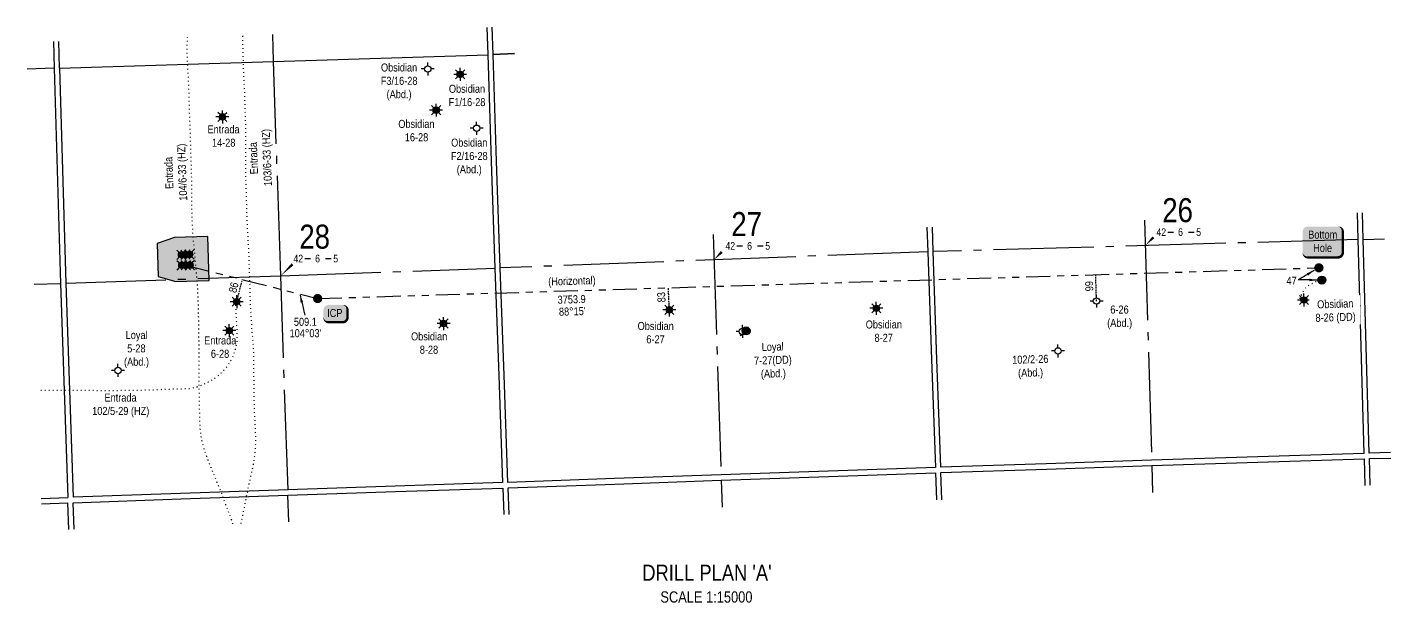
# Model space of a CAD drawing. Extents: x 634445 to 652632, y 5817173 to 5838663.
# Drawn here: x 634445 to 639553, y 5835276 to 5837432 of the extents above; entities that cross this region are included whole.
import ezdxf
from ezdxf.enums import TextEntityAlignment as Align

# ---------------------------------------------------------------- set-up
doc = ezdxf.new("R2010")
doc.units = 0
doc.header["$LTSCALE"] = 5
for name, pattern in [('foc-DOT', [1, 0.2, -0.8]), ('foc-DRILLPATH', [14.75, 6, -1.75, 1.75, -1.75, 1.75, -1.75]), ('foc-QUARTERLINE', [33, 25, -3, 2, -3]), ('foc-TIELINE', [1.875, 1.25, -0.625])]:
    doc.linetypes.add(name, pattern=pattern)
for name, color, linetype in [('10', 1, 'Continuous'), ('9', 3, 'Continuous'), ('AS-DRILL', 8, 'foc-DOT'), ('AS-DRILL-T', 8, 'Continuous'), ('C-WS-S', 8, 'Continuous'), ('CG-NOTES', 7, 'Continuous'), ('DETAIL-T', 7, 'Continuous'), ('F-WS-S', 8, 'Continuous'), ('L-BD', 7, 'Continuous'), ('L-BD1', 253, 'Continuous'), ('L-MON', 1, 'Continuous'), ('L-SEC', 7, 'Continuous'), ('L-SECLBL', 7, 'Continuous'), ('L-SECQ', 8, 'foc-QUARTERLINE'), ('P-PDRILLPATH', 12, 'foc-DRILLPATH'), ('P-PROPOSED', 10, 'Continuous'), ('P-PROPOSED-H', 21, 'Continuous'), ('T-TIE', 201, 'foc-TIELINE')]:
    doc.layers.add(name, color=color, linetype=linetype)
doc.layers.add('T-TIE-T', color=201, linetype='Continuous', lineweight=18)
doc.styles.add('80', font='ARIALN.TTF', dxfattribs={"height": 10})
doc.styles.add('80CG', font='ARIALN.TTF', dxfattribs={"height": 10})
doc.styles.add('80L', font='ARIALN.TTF', dxfattribs={"height": 10})
doc.styles.add('SIMPLEX', font='ARIALN.TTF')
doc.dimstyles.new('Compass 5 000', dxfattribs={"dimscale": 5, "dimtxt": 9, "dimasz": 2, "dimexe": 0.2, "dimexo": 0.0625, "dimgap": 0.5, "dimtad": 0, "dimtih": 1, "dimtoh": 1, "dimzin": 0, "dimdsep": 46, "dimtxsty": '80CG', "dimcen": 0.1, "dimse1": 1, "dimse2": 1, "dimclrd": 256, "dimclrt": 256, "dimaunit": 1, "dimadec": 4, "dimazin": 0, "dimtfac": 0.06, "dimtofl": 0, "dimtmove": 0, "dimatfit": 1, "dimfxl": 0.2, "dimtolj": 1, "dimtzin": 0, "dimlwd": -1, "dimarcsym": 0})

# ---------------------------------------------------------------- blocks, each defined once
blk = doc.blocks.new('GAS')
h = blk.add_hatch(color=255)
h.dxf.hatch_style = 1
edge = h.paths.add_edge_path()
edge.add_arc((0, 0), 0.9, 0, 360)
for p, q in [((-0.81, 0), (-1.62, 0)), ((-0.57, 0.57), (-1.14, 1.14)), ((0, 0.81), (0, 1.62)), ((0.57, 0.57), (1.14, 1.14)), ((1.62, 0), (0.81, 0)), ((-0.57, -0.57), (-1.14, -1.14)), ((0, -0.81), (0, -1.62)), ((1.14, -1.14), (0.57, -0.57))]:
    blk.add_line(p, q)
blk.add_circle((0, 0), 0.8)
blk = doc.blocks.new('GABD')
for p, q in [((-0.81, 0), (-1.62, 0)), ((0, 0.81), (0, 1.62)), ((1.62, 0), (0.81, 0)), ((0, -0.81), (0, -1.62))]:
    blk.add_line(p, q)
blk.add_circle((0, 0), 0.8)
blk = doc.blocks.new('L-SECLBL')
at = {"layer": '9', "color": 7}
for p, q in [((-5.1, -27.8), (-12.3, -27.8)), ((20.7, -27.8), (13.5, -27.8))]:
    blk.add_line(p, q, dxfattribs=at)
at = {"layer": '10', "color": 2, "style": 'SIMPLEX'}
blk.add_attdef('SEC', text='', height=30, dxfattribs=at).set_placement((0, 0), align=Align.MIDDLE)
at = {"layer": '10', "color": 5, "style": '80L'}
blk.add_attdef('TWP', text='', height=9.5, dxfattribs=at).set_placement((-14.4, -27.4), align=Align.MIDDLE_RIGHT)
blk.add_attdef('RGE', text='', height=9.5, dxfattribs=at).set_placement((3.6, -27.4), align=Align.MIDDLE_CENTER)
blk.add_attdef('MER', text='', height=9.5, dxfattribs=at).set_placement((23.2, -27.4), align=Align.MIDDLE_LEFT)
blk = doc.blocks.new('plbh')
at = {"layer": 'L-MON'}
h = blk.add_hatch(color=255, dxfattribs=at)
h.dxf.hatch_style = 1
edge = h.paths.add_edge_path()
edge.add_arc((0, 0), 1.16, 0, 360)
h = blk.add_hatch(color=256, dxfattribs=at)
h.dxf.hatch_style = 1
h.paths.add_polyline_path([(-0.96, 0, 1), (0.96, 0, 1)])
h.paths.add_polyline_path([(0.91, 0, -1), (-0.91, 0, -1)], flags=16)
h.paths.add_polyline_path([(0.45, 0, -1), (-0.45, 0, -1)], flags=0)
h = blk.add_hatch(color=256, dxfattribs=at)
h.dxf.hatch_style = 1
h.paths.add_polyline_path([(-0.45, 0, 1), (0.45, 0, 1)])
h.paths.add_polyline_path([(0.4, 0, -1), (-0.4, 0, -1)], flags=16)
at = {"layer": 'L-MON', "color": 240}
for radius in [0.96, 0.91, 0.45, 0.4]:
    blk.add_circle((0, 0), radius, dxfattribs=at)
blk = doc.blocks.new('BH-Existing')
at = {"layer": 'AS-DRILL-T'}
h = blk.add_hatch(color=256, dxfattribs=at)
h.dxf.hatch_style = 1
edge = h.paths.add_edge_path()
edge.add_arc((0, 0), 0.5, 0, 360)
blk.add_circle((0, 0), 0.5, dxfattribs=at)
blk = doc.blocks.new('*U490')
h = blk.add_hatch(color=255)
edge = h.paths.add_edge_path()
edge.add_line((-9, -11.5), (9, -11.5))
edge.add_arc((9, -5.5), 6, 270, 360)
edge.add_line((15, -5.5), (15, 4))
edge.add_arc((9, 4), 6, 0, 90)
edge.add_line((9, 10), (-9, 10))
edge.add_arc((-9, 4), 6, 90, 180)
edge.add_line((-15, 4), (-15, -5.5))
edge.add_arc((-9, -5.5), 6, 180, 270)
at = {"color": 14, "flags": 128}
blk.add_lwpolyline([(-9, -11.5, 3, 3, 0), (9, -11.5, 3, 3, 0.414214), (15, -5.5, 3, 3, 0), (15, 4, 3, 0, 0.414214), (9, 10, 0, 0, 0), (-9, 10, 0, 0, 0.414214), (-15, 4, 0, 0, 0), (-15, -5.5, 0, 3, 0.414214)], format="xyseb", close=True, dxfattribs=at)
at = {"color": 14, "style": '80'}
blk.add_attdef('ENTER_TEXT_001', (-26.8, -4.9), '', height=10, dxfattribs=at)
blk = doc.blocks.new('*U489')
h = blk.add_hatch(color=255)
edge = h.paths.add_edge_path()
edge.add_line((-19, -20), (19, -20))
edge.add_arc((19, -14), 6, 270, 360)
edge.add_line((25, -14), (25, 12.5))
edge.add_arc((19, 12.5), 6, 0, 90)
edge.add_line((19, 18.5), (-19, 18.5))
edge.add_arc((-19, 12.5), 6, 90, 180)
edge.add_line((-25, 12.5), (-25, -14))
edge.add_arc((-19, -14), 6, 180, 270)
at = {"color": 14, "flags": 128}
blk.add_lwpolyline([(-19, -20, 3, 3, 0), (19, -20, 3, 3, 0.414214), (25, -14, 3, 3, 0), (25, 12.5, 3, 0, 0.414214), (19, 18.5, 0, 0, 0), (-19, 18.5, 0, 0, 0.414214), (-25, 12.5, 0, 0, 0), (-25, -14, 0, 3, 0.414214)], format="xyseb", close=True, dxfattribs=at)
at = {"color": 14, "style": '80'}
blk.add_attdef('ENTER_TEXT_001', (-26.8, -4.9), '', height=10, dxfattribs=at)
blk = doc.blocks.new('WC')
at = {"layer": 'L-MON'}
h = blk.add_hatch(color=255, dxfattribs=at)
h.dxf.hatch_style = 1
edge = h.paths.add_edge_path()
edge.add_arc((0, 0), 0.9, 0, 360)
at = {"layer": 'L-MON', "color": 240, "flags": 128}
for points in [[(-0.62, 0.5), (-1.23, 1.12)], [(0.52, 0.61), (1.13, 1.21)], [(-1.18, -1.18), (-0.56, -0.57)], [(1.16, -1.18), (0.56, -0.57)]]:
    blk.add_lwpolyline(points, dxfattribs=at)
at = {"layer": 'L-MON', "color": 240}
for radius in [0.8, 0.373]:
    blk.add_circle((0, 0), radius, dxfattribs=at)

msp = doc.modelspace()

# ---------------------------------------------------------------- hatches: boundary and pattern name
at = {"layer": 'P-PROPOSED-H'}
h = msp.add_hatch(color=256, dxfattribs=at)
h.dxf.hatch_style = 1
h.paths.add_polyline_path([(635121.431, 5836647.66), (634996.534, 5836644.118), (634932.143, 5836621.599), (634935.667, 5836497.985), (635001.171, 5836479.54), (635126.103, 5836482.77)])

# ---------------------------------------------------------------- linework, layer by layer
at = {"layer": 'AS-DRILL', "ltscale": 3, "flags": 128}
for points in [[(635215.858, 5835571.44), (635214.828, 5835574.547), (635212.806, 5835580.498), (635210.63, 5835586.595), (635208.31, 5835592.797), (635205.847, 5835599.115), (635203.3, 5835605.551), (635200.708, 5835612.155), (635198.155, 5835618.791), (635195.598, 5835625.566), (635193.067, 5835632.452), (635190.459, 5835639.586), (635187.703, 5835646.976), (635184.914, 5835654.464), (635182.154, 5835661.984), (635179.359, 5835669.673), (635176.501, 5835677.439), (635173.532, 5835685.263), (635170.412, 5835693.121), (635167.17, 5835701.036), (635163.852, 5835709.139), (635160.5, 5835717.371), (635157.097, 5835725.621), (635153.602, 5835733.969), (635150.081, 5835742.496), (635146.652, 5835750.966), (635143.185, 5835759.694), (635139.707, 5835768.462), (635136.206, 5835777.3), (635134.559, 5835781.472), (635128.507, 5835796.565), (635128.258, 5835797.188), (635124.945, 5835805.441), (635121.381, 5835814.407), (635117.886, 5835823.394), (635114.569, 5835832.458), (635111.381, 5835841.565), (635110.997, 5835842.674), (635108.351, 5835850.727), (635105.61, 5835859.908), (635103.096, 5835869.226), (635100.79, 5835878.59), (635098.918, 5835887.187), (635098.742, 5835888.032), (635096.972, 5835897.543), (635095.541, 5835907.074), (635094.399, 5835916.663), (635093.503, 5835926.07), (635092.373, 5835942.504), (635092.227, 5835945.301), (635091.491, 5835964.237), (635091.156, 5835983.476), (635091.13, 5835987.287), (635090.879, 5836002.766), (635090.564, 5836022.025), (635090.436, 5836033.137), (635090.355, 5836041.048), (635090.081, 5836060.238), (635089.718, 5836078.446), (635089.698, 5836079.075), (635089.162, 5836098.028), (635088.787, 5836116.935), (635088.777, 5836123.508), (635088.902, 5836135.827), (635089.201, 5836154.635), (635089.398, 5836168.218), (635089.475, 5836173.552), (635089.569, 5836192.524), (635089.486, 5836211.34), (635089.382, 5836223.993), (635089.267, 5836230.062), (635088.78, 5836249.016), (635088.32, 5836267.771), (635088.285, 5836269.921), (635088.008, 5836286.56), (635087.861, 5836304.894), (635087.862, 5836305.524), (635087.676, 5836324.137), (635087.438, 5836338.187), (635087.368, 5836342.817), (635087.043, 5836361.715), (635086.774, 5836372.852), (635086.577, 5836380.63), (635086.166, 5836399.426), (635085.984, 5836406.714), (635085.528, 5836418.396), (635084.521, 5836437.034), (635084.239, 5836441.707), (635083.388, 5836455.868), (635082.151, 5836474.479), (635082.012, 5836476.435), (635080.84, 5836493.268), (635080.181, 5836502.742), (635079.53, 5836511.306), (635078.66, 5836521.834), (635076.872, 5836540.469), (635076.303, 5836546.044), (635075.023, 5836559.481), (635074.233, 5836568.351), (635073.35, 5836578.329), (635071.591, 5836596.984), (635070.984, 5836603.149), (635070.694, 5836606.091), (635068.789, 5836625.302), (635068.702, 5836626.19), (635067.062, 5836644.569), (635065.875, 5836660.59), (635065.657, 5836663.785), (635064.541, 5836682.72), (635063.971, 5836694.898), (635063.696, 5836701.963), (635063.092, 5836718.522), (635062.978, 5836721.26), (635062.352, 5836740.54), (635062.084, 5836752.957), (635061.986, 5836759.808), (635061.764, 5836778.93), (635061.708, 5836787.042), (635061.687, 5836798.226), (635061.679, 5836810.672), (635061.659, 5836817.564), (635061.502, 5836836.878), (635061.411, 5836844.479), (635061.268, 5836856.07), (635061.104, 5836868.061), (635060.982, 5836875.36), (635060.601, 5836894.448), (635060.436, 5836902.166), (635060.197, 5836913.654), (635059.552, 5836932.873), (635059.391, 5836936.52), (635058.768, 5836952.069), (635058.51, 5836959.574), (635058.113, 5836971.298), (635057.486, 5836990.597), (635057.362, 5836994.335), (635056.874, 5837009.718), (635056.349, 5837028.64), (635056.34, 5837028.91), (635055.884, 5837048.195), (635055.447, 5837062.559), (635055.257, 5837067.495), (635054.419, 5837086.799), (635053.923, 5837097.519), (635053.532, 5837106.081), (635052.836, 5837125.358), (635052.399, 5837143.013), (635052.359, 5837144.663), (635051.852, 5837163.966), (635051.247, 5837183.187), (635051.092, 5837187.604), (635050.621, 5837202.447), (635049.947, 5837221.635), (635049.452, 5837232.985), (635049.078, 5837240.978), (635048.021, 5837260.264), (635046.815, 5837279.216), (635046.794, 5837279.576), (635045.856, 5837298.876), (635045.068, 5837318.201), (635044.792, 5837324.986), (635044.601, 5837337.496), (635044.646, 5837356.756), (635044.869, 5837370.459), (635045.044, 5837375.887), (635045.712, 5837394.444)], [(635246.24, 5835572.47), (635246.523, 5835573.828), (635247.903, 5835580.423), (635249.344, 5835587.34), (635250.768, 5835594.447), (635252.188, 5835601.713), (635253.662, 5835609.151), (635255.212, 5835616.752), (635256.796, 5835624.544), (635258.406, 5835632.446), (635260.114, 5835640.432), (635261.82, 5835648.478), (635263.492, 5835656.682), (635265.04, 5835665.003), (635266.475, 5835673.391), (635267.967, 5835681.89), (635269.644, 5835690.565), (635271.528, 5835699.356), (635273.618, 5835708.264), (635275.807, 5835717.205), (635278.043, 5835726.247), (635280.187, 5835735.376), (635282.237, 5835744.613), (635283.353, 5835749.699), (635284.275, 5835753.929), (635286.31, 5835763.325), (635288.295, 5835772.71), (635291.008, 5835786.159), (635294.44, 5835805.202), (635297.269, 5835824.357), (635299.358, 5835843.499), (635300.672, 5835862.788), (635301.224, 5835882.134), (635300.972, 5835901.295), (635300.246, 5835920.562), (635299.388, 5835939.884), (635298.375, 5835959.043), (635297.338, 5835978.33), (635296.571, 5835997.616), (635296.034, 5836016.928), (635295.575, 5836036.263), (635295.257, 5836055.602), (635295.069, 5836074.946), (635294.851, 5836094.288), (635294.613, 5836113.62), (635294.456, 5836132.924), (635294.169, 5836152.224), (635293.791, 5836171.551), (635293.645, 5836190.516), (635293.615, 5836209.254), (635293.098, 5836228.207), (635291.852, 5836247.137), (635290.211, 5836265.896), (635288.458, 5836284.722), (635286.926, 5836303.514), (635285.729, 5836322.146), (635284.585, 5836340.99), (635283.474, 5836359.755), (635282.521, 5836378.584), (635281.567, 5836397.454), (635280.631, 5836416.375), (635280.144, 5836435.349), (635279.907, 5836454.32), (635279.461, 5836472.935), (635278.915, 5836491.857), (635278.363, 5836510.669), (635277.676, 5836529.317), (635276.919, 5836548.283), (635276.27, 5836567.312), (635275.573, 5836586.279), (635274.61, 5836605.439), (635273.528, 5836624.245), (635272.509, 5836643.252), (635271.524, 5836662.151), (635270.518, 5836681.089), (635269.661, 5836700.052), (635268.824, 5836719.005), (635267.96, 5836737.898), (635267.462, 5836757.202), (635267.204, 5836776.553), (635266.816, 5836795.88), (635266.268, 5836815.222), (635265.51, 5836834.548), (635264.701, 5836853.912), (635264.102, 5836873.253), (635263.849, 5836892.434), (635263.812, 5836911.752), (635263.844, 5836931.082), (635263.946, 5836950.434), (635264.018, 5836969.765), (635264.03, 5836989.115), (635264.011, 5837008.483), (635263.962, 5837027.83), (635263.814, 5837047.175), (635263.491, 5837066.354), (635262.998, 5837085.518), (635262.399, 5837104.879), (635261.721, 5837124.207), (635261.164, 5837143.509), (635260.639, 5837162.722), (635259.981, 5837182.051), (635259.195, 5837201.326), (635258.299, 5837220.597), (635257.351, 5837239.907), (635256.464, 5837259.209), (635255.756, 5837278.517), (635255.178, 5837297.848), (635254.611, 5837317.17), (635254.072, 5837336.522), (635253.595, 5837355.827), (635253.076, 5837375.18), (635252.478, 5837394.501), (635252.292, 5837401.189)], [(639228.097, 5836409.929), (639227.774, 5836410.029), (639227.472, 5836410.09), (639227.141, 5836410.109), (639226.828, 5836410.21), (639226.457, 5836410.228), (639226.054, 5836410.316), (639225.723, 5836410.335), (639225.482, 5836410.378), (639225.33, 5836410.443), (639225.097, 5836410.526), (639224.694, 5836410.603), (639224.233, 5836410.639), (639223.702, 5836410.672), (639223.202, 5836410.667), (639222.631, 5836410.679), (639221.97, 5836410.698), (639221.429, 5836410.711), (639220.929, 5836410.726), (639220.438, 5836410.73), (639220.028, 5836410.738), (639219.625, 5836410.835), (639219.149, 5836410.99), (639218.684, 5836411.146), (639218.166, 5836411.4), (639217.636, 5836411.723), (639217.07, 5836412.206), (639216.505, 5836412.698), (639216.073, 5836413.065), (639215.59, 5836413.47), (639215.147, 5836413.897), (639214.713, 5836414.333), (639214.319, 5836414.761), (639213.939, 5836415.4), (639213.589, 5836416.049), (639213.272, 5836416.589), (639213.176, 5836416.757), (639213.696, 5836417.733), (639214.307, 5836419.303), (639215.681, 5836423.038), (639216.65, 5836425.019), (639218.213, 5836428.48), (639220.999, 5836434.399), (639224.374, 5836440.688), (639228.387, 5836447.076), (639232.807, 5836452.897), (639236.981, 5836457.33), (639243.317, 5836463), (639251.587, 5836467.931), (639258.487, 5836472.199), (639265.146, 5836475.869), (639272.898, 5836479.122), (639279.204, 5836481.27), (639284.579, 5836482.789), (639290.901, 5836484.097), (639295.125, 5836484.679)], [(635229.903, 5836403.072), (635229.912, 5836403.122), (635229.87, 5836403.201), (635229.816, 5836403.309), (635229.801, 5836403.469), (635229.793, 5836403.729), (635229.872, 5836404.091), (635229.969, 5836404.535), (635230.029, 5836404.867), (635229.977, 5836404.915), (635229.747, 5836404.938), (635229.456, 5836404.969), (635229.004, 5836405.015), (635228.323, 5836405.035), (635227.576, 5836404.922), (635227.259, 5836404.822), (635227.142, 5836404.719), (635227.096, 5836404.597), (635227.02, 5836404.445), (635226.982, 5836404.074), (635227.008, 5836403.544), (635226.964, 5836403.022), (635226.789, 5836402.837), (635226.373, 5836403.025), (635225.962, 5836403.072), (635225.666, 5836402.933), (635225.41, 5836402.785), (635225.459, 5836402.496), (635225.81, 5836402.147), (635226.226, 5836401.95), (635226.618, 5836401.902), (635226.989, 5836401.863), (635227.203, 5836401.739), (635227.448, 5836401.897), (635227.606, 5836402.302), (635227.431, 5836402.797), (635227.212, 5836403.09), (635226.983, 5836403.043), (635226.6, 5836403.122), (635226.133, 5836403.357), (635225.63, 5836403.782), (635225.36, 5836404.114), (635225.012, 5836404.364), (635224.777, 5836404.517), (635224.703, 5836404.654), (635224.716, 5836404.875), (635224.752, 5836405.026), (635224.79, 5836405.077), (635224.84, 5836405.069), (635224.979, 5836404.793), (635225.112, 5836404.027), (635225.179, 5836402.808), (635225.209, 5836401.188), (635225.189, 5836399.217), (635225.18, 5836396.865), (635225.207, 5836394.325), (635225.23, 5836391.605), (635225.292, 5836388.595), (635225.436, 5836385.158), (635225.67, 5836381.413), (635225.967, 5836377.26), (635226.273, 5836372.788), (635226.602, 5836367.885), (635226.917, 5836362.472), (635227.133, 5836356.686), (635227.29, 5836350.548), (635227.534, 5836344.173), (635227.913, 5836337.311), (635228.398, 5836330.232), (635228.966, 5836322.756), (635229.57, 5836315.051), (635230.153, 5836307.085), (635230.594, 5836298.845), (635230.785, 5836290.267), (635230.873, 5836281.775), (635230.925, 5836273.163), (635230.732, 5836264.723), (635230.094, 5836256.1), (635229.039, 5836248.024), (635227.424, 5836239.601), (635225.497, 5836231.268), (635223.406, 5836222.721), (635221.087, 5836214.417), (635218.292, 5836205.998), (635215.05, 5836197.805), (635211.233, 5836189.755), (635207.008, 5836181.953), (635202.501, 5836174.213), (635197.6, 5836166.61), (635192.279, 5836159.325), (635186.656, 5836152.441), (635180.804, 5836145.86), (635174.496, 5836139.425), (635168.028, 5836133.355), (635161.334, 5836127.479), (635154.341, 5836121.864), (635146.965, 5836116.367), (635139.341, 5836111.133), (635131.505, 5836106.252), (635123.45, 5836101.705), (635115.134, 5836097.49), (635106.608, 5836093.609), (635097.894, 5836090.012), (635089.14, 5836086.704), (635080.16, 5836083.63), (635070.956, 5836080.979), (635061.473, 5836078.949), (635052.06, 5836077.622), (635046.97, 5836077.198), (635037.111, 5836076.697), (635027.843, 5836076.465), (635008.726, 5836076.084), (634989.703, 5836075.585), (634970.523, 5836074.951), (634951.387, 5836074.199), (634932.371, 5836073.46), (634913.349, 5836072.581), (634894.433, 5836071.806), (634875.146, 5836071.439), (634856.036, 5836071.458), (634836.817, 5836071.473), (634817.579, 5836071.128), (634798.609, 5836070.481), (634779.429, 5836069.887), (634760.25, 5836069.554), (634741.05, 5836069.59), (634721.862, 5836069.886), (634702.83, 5836070.308), (634683.755, 5836070.508), (634664.623, 5836070.626), (634645.305, 5836070.938), (634626.103, 5836071.034), (634606.916, 5836070.961), (634587.845, 5836071.021), (634568.483, 5836071.132), (634549.119, 5836070.983), (634530.037, 5836070.753), (634511.032, 5836070.634), (634491.69, 5836070.406), (634484.332, 5836070.167)], [(637124.696, 5836292.225), (637116.482, 5836276.335), (637115.93, 5836275.107), (637115.661, 5836274.088), (637115.644, 5836273.327), (637115.752, 5836273.071), (637115.977, 5836272.907), (637116.35, 5836272.829), (637116.849, 5836272.854), (637117.406, 5836272.961), (637117.943, 5836273.078), (637118.37, 5836273.181), (637118.648, 5836273.24), (637119.079, 5836273.213), (637119.583, 5836273.439), (637120.107, 5836273.955), (637120.64, 5836274.522), (637121.153, 5836275.068), (637122.338, 5836276.225), (637122.755, 5836276.648), (637123.64, 5836277.796), (637124.571, 5836279.085), (637125.549, 5836280.156), (637126.446, 5836281.214), (637127.262, 5836282.339), (637127.93, 5836283.381), (637128.324, 5836284.243), (637128.73, 5836285.036), (637129.085, 5836285.847), (637129.141, 5836285.969), (637129.364, 5836286.546), (637129.621, 5836287.295), (637129.826, 5836287.771), (637129.856, 5836287.772), (637129.976, 5836287.776), (637130.068, 5836287.718), (637130.084, 5836287.519), (637130.348, 5836287.407), (637131.023, 5836287.248), (637131.662, 5836287.267), (637132.304, 5836287.547), (637133.006, 5836287.809), (637133.706, 5836288.171), (637134.356, 5836288.481), (637134.96, 5836288.71), (637135.56, 5836289.348), (637136.146, 5836290.157), (637136.661, 5836290.953), (637137.17, 5836292.299), (637137.296, 5836292.753), (637137.453, 5836293.169), (637137.947, 5836294.044), (637138.167, 5836294.371)]]:
    msp.add_lwpolyline(points, dxfattribs=at)
at = {"layer": 'L-SEC'}
for p, q in [((636166.909, 5837431.055), (636170.125, 5837329.441)), ((636190.223, 5837330.171), (636187.009, 5837431.711)), ((634543.927, 5837378.058), (634546.259, 5837278.438)), ((634566.364, 5837279.054), (634564.032, 5837378.715)), ((634566.364, 5837279.054), (635367.555, 5837303.575)), ((635367.555, 5837303.575), (636170.035, 5837328.12)), ((636170.125, 5837329.441), (636183.471, 5836929.3)), ((636190.223, 5837330.171), (636270.059, 5837333.072)), ((636270.059, 5837333.072), (636190.223, 5837330.171)), ((636203.568, 5836930.048), (636190.223, 5837330.171)), ((634546.259, 5837278.438), (634445.2, 5837275.16)), ((634546.259, 5837278.438), (634569.191, 5836472.317)), ((634566.364, 5837279.035), (634589.29, 5836473.01)), ((636183.471, 5836929.3), (636196.817, 5836529.159)), ((636216.913, 5836529.926), (636203.568, 5836930.048)), ((639427.137, 5836736.127), (639429.85, 5836636.162)), ((639449.953, 5836636.763), (639447.237, 5836736.798)), ((637815.749, 5836682.345), (637818.915, 5836591.037)), ((637839.019, 5836591.6), (637835.848, 5836683.016)), ((639461.311, 5836236.276), (639449.953, 5836636.763)), ((637818.915, 5836591.037), (637833.077, 5836187.053)), ((637853.179, 5836187.666), (637839.019, 5836591.6)), ((639429.85, 5836636.162), (639441.208, 5836235.684)), ((636196.817, 5836529.159), (636211.308, 5836127.451)), ((636231.404, 5836128.194), (636216.913, 5836529.926)), ((634569.191, 5836472.317), (634596.858, 5835670.034)), ((634589.29, 5836473.01), (634616.957, 5835670.732)), ((639441.208, 5836235.684), (639452.564, 5835835.207)), ((639472.668, 5835835.789), (639461.311, 5836236.276)), ((637833.077, 5836187.053), (637847.239, 5835783.069)), ((637867.339, 5835783.73), (637853.179, 5836187.666)), ((636211.308, 5836127.451), (636225.8, 5835725.744)), ((636245.896, 5835726.46), (636231.404, 5836128.194)), ((639055.022, 5835822.452), (638657.479, 5835809.698)), ((639452.564, 5835835.207), (639055.022, 5835822.452)), ((639552.535, 5835838.098), (639472.668, 5835835.789)), ((637445.903, 5835768.995), (637044.568, 5835754.922)), ((637847.239, 5835783.069), (637445.903, 5835768.995)), ((638262.409, 5835796.714), (637867.339, 5835783.73)), ((637868.044, 5835763.632), (638263.06, 5835776.615)), ((638657.479, 5835809.698), (638262.409, 5835796.714)), ((638263.06, 5835776.615), (638658.078, 5835789.595)), ((638658.078, 5835789.595), (639055.606, 5835802.35)), ((639055.606, 5835802.35), (639453.135, 5835815.105)), ((639453.135, 5835815.105), (639455.864, 5835715.14)), ((639473.238, 5835815.685), (639553.093, 5835817.994)), ((639475.964, 5835715.821), (639473.238, 5835815.685)), ((636225.8, 5835725.744), (635824.025, 5835712.247)), ((636645.232, 5835740.691), (636245.896, 5835726.46)), ((636246.621, 5835706.362), (636645.931, 5835720.592)), ((637044.568, 5835754.922), (636645.232, 5835740.691)), ((636645.931, 5835720.592), (637045.243, 5835734.823)), ((637045.243, 5835734.823), (637446.592, 5835748.897)), ((637446.592, 5835748.897), (637847.943, 5835762.971)), ((637847.943, 5835762.971), (637851.073, 5835660.751)), ((637871.174, 5835661.432), (637868.044, 5835763.632)), ((634497.438, 5835666.586), (634596.853, 5835670.037)), ((635421.789, 5835678.547), (635824.729, 5835692.148)), ((635824.025, 5835712.247), (635422.198, 5835698.685)), ((635824.729, 5835692.148), (636226.523, 5835705.646)), ((636226.523, 5835705.646), (636229.99, 5835605.81)), ((636250.089, 5835606.492), (636246.621, 5835706.362)), ((634498.091, 5835646.482), (634597.551, 5835649.935)), ((634600.573, 5835550.587), (634597.551, 5835649.935)), ((634620.673, 5835551.269), (634617.65, 5835650.633))]:
    msp.add_line(p, q, dxfattribs=at)
for points in [[(635422.198, 5835698.685), (635019.814, 5835684.717), (634616.957, 5835670.732)], [(634617.65, 5835650.633), (635020.481, 5835664.616), (635421.789, 5835678.547)]]:
    msp.add_lwpolyline(points, dxfattribs=at)
at = {"layer": 'L-SECLBL', "flags": 128}
for points in [[(638633.536, 5836613.856, 0, 10, 0), (638663.909, 5836644.599, 0, 0, 0)], [(637017.543, 5836560.467, 0, 10, 0), (637046.645, 5836589.991, 0, 0, 0)], [(635394.89, 5836500.754, 0, 10, 0), (635438.704, 5836543.558, 0, 0, 0)]]:
    msp.add_lwpolyline(points, format="xyseb", dxfattribs=at)
at = {"layer": 'L-SECQ', "ltscale": 3}
for p, q in [((635367.518, 5837304.661), (635365.156, 5837404.875)), ((635394.89, 5836500.754), (635367.518, 5837304.661)), ((638630.687, 5836709.544), (638657.479, 5835809.698)), ((637014.351, 5836655.597), (637044.568, 5835754.922)), ((639449.953, 5836636.763), (639530.298, 5836639.165)), ((637818.915, 5836591.037), (636216.913, 5836529.926)), ((639429.85, 5836636.162), (637839.019, 5836591.6)), ((634589.29, 5836473.01), (635394.89, 5836500.754)), ((635394.89, 5836500.754), (636196.817, 5836529.159)), ((635422.198, 5835698.685), (635394.89, 5836500.754)), ((634471.382, 5836468.944), (634569.191, 5836472.317)), ((638658.078, 5835789.595), (638661.123, 5835688.205)), ((637045.243, 5835734.823), (637048.688, 5835633.557)), ((635425.178, 5835578.534), (635421.789, 5835678.547))]:
    msp.add_line(p, q, dxfattribs=at)
at = {"layer": 'P-PDRILLPATH', "ltscale": 3}
for p, q in [((635039.475, 5836540.314), (635533.098, 5836415.5)), ((635533.098, 5836415.5), (639284.098, 5836530.5))]:
    msp.add_line(p, q, dxfattribs=at)
at = {"layer": 'P-PROPOSED', "flags": 128}
msp.add_lwpolyline([(635121.431, 5836647.66), (634996.534, 5836644.118), (634932.143, 5836621.599), (634935.667, 5836497.985), (635001.171, 5836479.54), (635126.103, 5836482.77)], close=True, dxfattribs=at)
at = {"layer": 'T-TIE'}
for p, q in [((635229.827, 5836403.732), (635251.558, 5836486.689)), ((638450.951, 5836406.19), (638447.926, 5836504.864)), ((636850.417, 5836373.058), (636847.244, 5836455.79))]:
    msp.add_line(p, q, dxfattribs=at)

# ---------------------------------------------------------------- block references
at = {"layer": 'AS-DRILL-T', "xscale": 29.99115960000014, "yscale": 29.99115960000014, "zscale": 29.99115960000014}
for p in [(639295.125, 5836484.679), (637138.167, 5836294.371)]:
    msp.add_blockref('BH-Existing', p, dxfattribs=at)
at = {"layer": 'C-WS-S', "xscale": 14.99557980000007, "yscale": 14.99557980000007, "zscale": 14.99557980000007}
for p in [(636066.898, 5837255.257), (635976.901, 5837121.148), (639228.097, 5836409.929), (636850.417, 5836373.058), (637625.996, 5836378.832), (636004.671, 5836321.736)]:
    msp.add_blockref('GAS', p, dxfattribs=at)
at = {"layer": 'CG-NOTES'}
ref = msp.add_blockref('*U489', (639298.53, 5836629.663), dxfattribs=dict(at, xscale=2.998549230000015, yscale=2.998549230000015, zscale=2.998549230000015))
ref.add_attrib('ENTER_TEXT_001', 'Bottom', (639243.949, 5836639.904), dxfattribs={"layer": '0', "color": 14, "height": 29.9855, "style": '80'})
ref.add_attrib('ENTER_TEXT_002', 'Hole', (639262.644, 5836589.928), dxfattribs={"layer": '0', "color": 14, "height": 29.9855, "style": '80'})
ref = msp.add_blockref('*U490', (635599.894, 5836361.335), dxfattribs=dict(at, xscale=2.999115960000018, yscale=2.999115960000018, zscale=2.999115960000018))
ref.add_attrib('ENTER_TEXT_001', 'ICP', (635568.614, 5836346.308), dxfattribs={"layer": '0', "color": 14, "height": 29.9912, "style": '80'})
at = {"layer": 'F-WS-S', "xscale": 14.99557980000007, "yscale": 14.99557980000007, "zscale": 14.99557980000007}
for name, p in [('GABD', (635945.508, 5837275.476)), ('GAS', (635176.125, 5837095.829)), ('GABD', (636128.653, 5837053.547)), ('GAS', (635229.827, 5836403.732)), ('GABD', (638450.951, 5836406.19)), ('GAS', (635202.117, 5836295.245)), ('GABD', (637124.696, 5836292.225)), ('GABD', (638306.442, 5836219.135)), ('GABD', (634785.005, 5836145.929))]:
    msp.add_blockref(name, p, dxfattribs=at)
at = {"layer": 'L-MON'}
for name, p, xscale, yscale, zscale in [('WC', (635023.355, 5836579.875), 14.99557980000004, 14.99557980000004, 14.99557980000004), ('WC', (635038.336, 5836580.282), 14.99557980000004, 14.99557980000004, 14.99557980000004), ('WC', (635053.334, 5836580.743), 14.99557980000004, 14.99557980000004, 14.99557980000004), ('WC', (635024.486, 5836539.892), 14.99557980000004, 14.99557980000004, 14.99557980000004), ('WC', (635039.475, 5836540.314), 14.99557980000004, 14.99557980000004, 14.99557980000004), ('WC', (635054.455, 5836540.764), 14.99557980000004, 14.99557980000004, 14.99557980000004), ('plbh', (639284.098, 5836530.5), 14.99557980000006, 14.99557980000006, 14.99557980000006), ('plbh', (635533.098, 5836415.5), 14.99557980000006, 14.99557980000006, 14.99557980000006)]:
    msp.add_blockref(name, p, dxfattribs=dict(at, xscale=xscale, yscale=yscale, zscale=zscale))
at = {"layer": 'L-SECLBL', "color": 6, "xscale": 2.999115960000018, "yscale": 2.999115960000018, "zscale": 2.999115960000018}
for p, values in [((638754.78, 5836746.543), {'SEC': '26', 'TWP': '42', 'RGE': '6', 'MER': '5'}), ((637140.266, 5836694.967), {'SEC': '27', 'TWP': '42', 'RGE': '6', 'MER': '5'}), ((635521.887, 5836647.361), {'SEC': '28', 'TWP': '42', 'RGE': '6', 'MER': '5'})]:
    msp.add_blockref('L-SECLBL', p, dxfattribs=at).add_auto_attribs(values)

# ---------------------------------------------------------------- texts
at = {"layer": 'C-WS-S', "char_height": 29.99116, "attachment_point": 1, "style": '80L'}
for s, width, insert in [('\\pi-43.31928;Obsidian\\P\\pi-44.12736;F3/16-28\\P\\pi-22.28865;(Abd.)', 44.82337, (635813.57, 5837296.05)), ('\\pi-43.31928;Obsidian\\P\\pi-44.12736;F1/16-28', 44.82337, (636068.091, 5837216.286)), ('\\pi-35.39975;Entrada\\P\\pi-18.66526;14-28', 45.2986, (635155.741, 5837064.234)), ('\\pi-43.08166;Obsidian\\P\\pi-18.66526;16-28', 45.2986, (635878.236, 5837084.657)), ('\\pi-37.12482;Obsidian\\P\\pi-37.9329;F2/16-28\\P\\pi-16.09418;(Abd.)', 57.21229, (636070.259, 5837014.527)), ('\\pi5.82956;6-26\\P\\pi-5.92346;(Abd.)', 77.55375, (638496.755, 5836389.135)), ('\\pi-43.08166;Obsidian\\P\\pi-10.22641;8-27', 45.2986, (637629.419, 5836333.408)), ('\\pi-23.2992;Loyal\\P\\pi-17.62216;5-28\\P\\pi-29.40586;(Abd.)', 30.58894, (634837.126, 5836293.717)), ('\\pi-43.08166;Obsidian\\P\\pi-10.26733;8-28', 45.2986, (635926, 5836288.664)), ('\\pi-43.08166;Obsidian\\P\\pi-10.29801;6-27', 45.2986, (636774.709, 5836327.606)), ('\\pi-35.39975;Entrada\\P\\pi-10.33893;6-28', 45.2986, (635143.407, 5836273.549)), ('\\pi49.27107;Entrada\\P\\pi3.2819;102/5-29 (HZ)', 214.64026, (634685.147, 5836059.362))]:
    msp.add_mtext_dynamic_manual_height_columns(s, width=width, gutter_width=50, heights=[0], dxfattribs=dict(at, insert=insert))
at = {"layer": 'C-WS-S', "char_height": 29.99116, "attachment_point": 1, "rotation": 92.276667, "style": '80L'}
for s, width, insert in [('\\pi61.08487;Entrada\\P\\pi15.0957;103/6-33 (HZ)', 238.26785, (635282.527, 5836819.338)), ('\\pi65.85215;Entrada\\P\\pi19.86298;104/6-33 (HZ)', 247.80242, (634965.671, 5836759.561))]:
    msp.add_mtext_dynamic_manual_height_columns(s, width=width, gutter_width=50, heights=[0], dxfattribs=dict(at, insert=insert))
at = {"layer": 'DETAIL-T', "color": 3, "insert": (636746.351, 5835418.442), "char_height": 59.98232, "width": 481.76768, "attachment_point": 1, "style": '80CG'}
msp.add_mtext("\\pi2.8776;DRILL PLAN 'A'\\P\\pi70.68503;{\\H0.7x;SCALE 1:15000}", dxfattribs=at)
at = {"layer": 'L-BD', "color": 5, "style": '80L'}
msp.add_text("88°15'", height=30, rotation=1.756052, dxfattribs=at).set_placement((636486.918, 5836367.44), align=Align.MIDDLE)
for s, p in [('509.1', (635487.02, 5836328.375)), ("104°03'", (635487.339, 5836285.638))]:
    msp.add_text(s, height=29.9912, dxfattribs=at).set_placement(p, align=Align.MIDDLE)
at = {"layer": 'T-TIE-T', "style": '80L'}
msp.add_text('47', height=29.9912, dxfattribs=at).set_placement((639181.651, 5836482.148), align=Align.MIDDLE)
for s, rotation, p in [('86', 75.334209, (635218.093, 5836457.083)), ('83', 93.028611, (636820.502, 5836420.43)), ('99', 93.028611, (638423.313, 5836461.793))]:
    msp.add_text(s, height=29.9912, rotation=rotation, dxfattribs=at).set_placement(p, align=Align.MIDDLE)

# ---------------------------------------------------------------- leaders
at = {"layer": 'L-BD', "color": 6, "path_type": 1}
msp.add_leader([(635467.004, 5836429.918), (635484.906, 5836353.547)], dimstyle='Compass 5 000', override={"dimasz": 6, "dimgap": 0.5, "dimtad": 0}, dxfattribs=at)
at = {"layer": 'T-TIE-T', "path_type": 1}
for points in [[(639266.436, 5836520.523), (639205.841, 5836485.43)], [(639277.757, 5836484.659), (639205.841, 5836485.43)]]:
    msp.add_leader(points, dimstyle='Compass 5 000', override={"dimasz": 6, "dimgap": 0.5, "dimtad": 0}, dxfattribs=at)

# ---------------------------------------------------------------- next in the draw order: texts
at = {"layer": 'C-WS-S', "char_height": 29.99116, "attachment_point": 1, "rotation": 1.796404, "style": '80L', "bg_fill": 2}
for s, width, insert in [('\\pi14.29598;Obsidian\\P\\pi6.36858;8-26 (DD)', 160.0539, (639262.78, 5836407.831)), ('\\pi31.14364;Loyal\\P\\pi0.95813;7-27(DD)\\P\\pi25.03698;(Abd.)', 139.47462, (637164.903, 5836247.527)), ('\\pi-26.63042;102/2-26\\P\\pi-6.1726;(Abd.)', 77.05546, (638161.214, 5836201.535))]:
    msp.add_mtext_dynamic_manual_height_columns(s, width=width, gutter_width=50, heights=[0], dxfattribs=dict(at, insert=insert))
at = {"layer": 'L-BD1', "color": 5, "insert": (636485.13, 5836496.677), "char_height": 30, "width": 175.79795, "attachment_point": 2, "rotation": 1.756052, "style": '80L', "bg_fill": 2}
msp.add_mtext('(Horizontal)', dxfattribs=at)

# ---------------------------------------------------------------- next in the draw order: texts
at = {"layer": 'L-BD', "color": 5, "style": '80L'}
msp.add_text('3753.9', height=30, rotation=1.756052, dxfattribs=at).set_placement((636484.541, 5836412.377), align=Align.MIDDLE)

doc.saveas('drawing.dxf')
